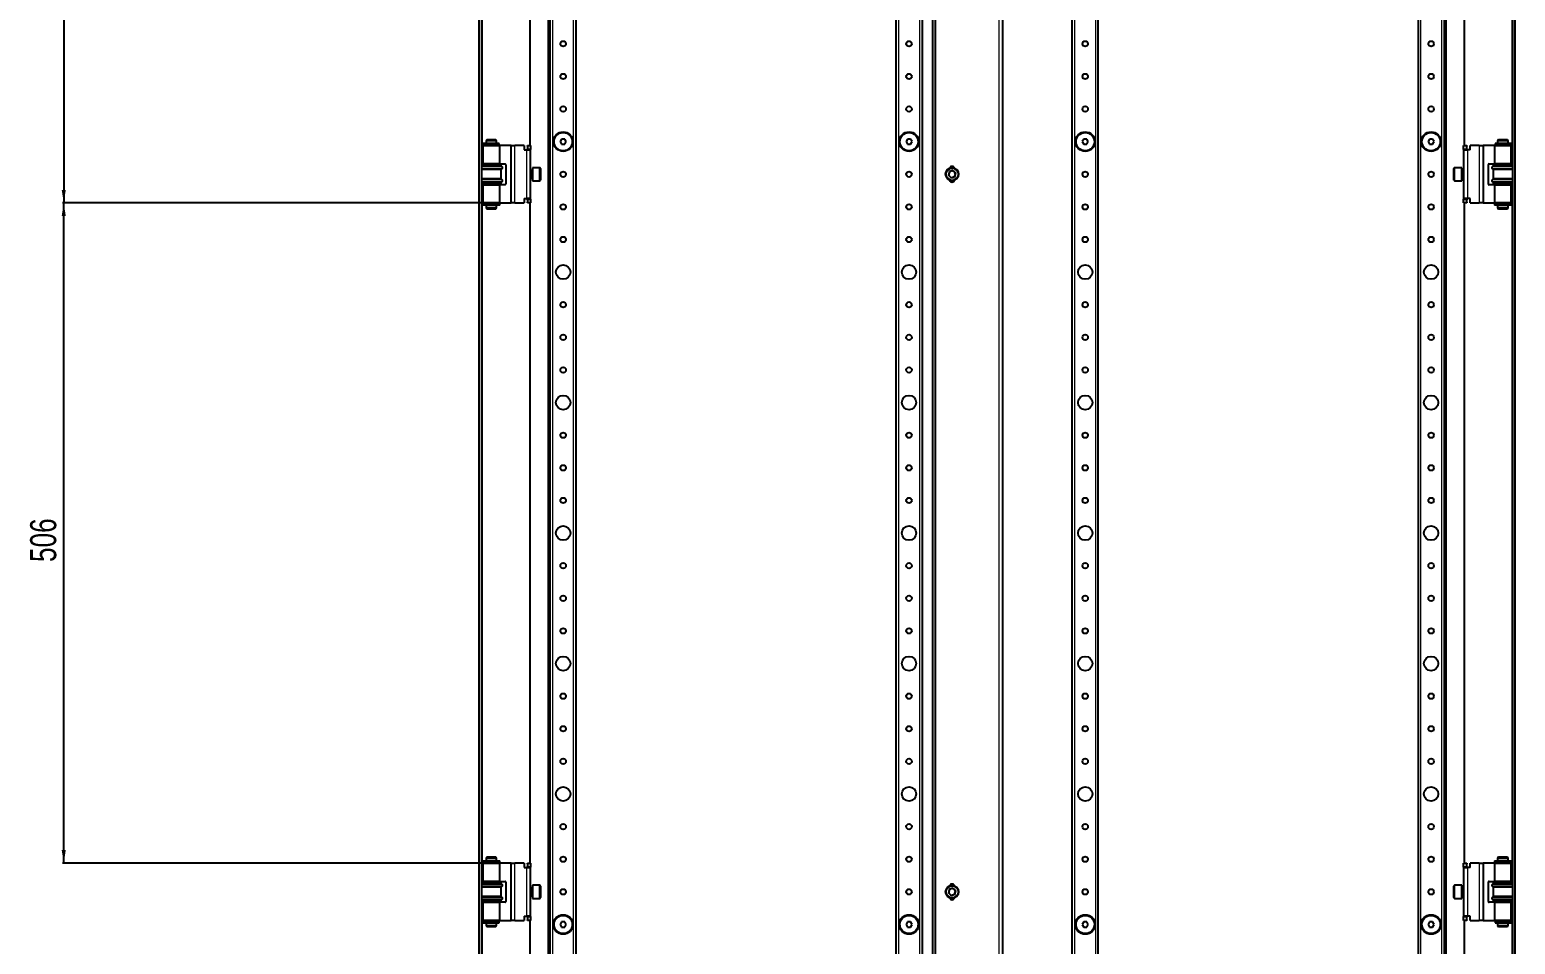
# Model space of a CAD drawing. Header units: millimetres. Extents: x -1085 to 3058, y -2404 to 1219.
# Drawn here: x -1085 to 53, y -790 to -89 of the extents above; entities that cross this region are included whole.
import ezdxf

# ---------------------------------------------------------------- set-up
doc = ezdxf.new("R2010")
doc.units = ezdxf.units.MM
doc.layers.add('FORMAT', color=7, linetype='Continuous')
doc.styles.add('SLDTEXTSTYLE0', font='TXT', dxfattribs={"width": 0.75})
doc.dimstyles.new('SLDDIMSTYLE0', dxfattribs={"dimtxt": 20, "dimasz": 10, "dimexe": 0, "dimexo": 0.0625, "dimgap": 5, "dimtad": 2, "dimdec": 1, "dimrnd": 1e-09, "dimzin": 12, "dimdsep": 46, "dimtxsty": 'SLDTEXTSTYLE0', "dimsah": 1, "dimcen": 0.09, "dimadec": 0, "dimazin": 3, "dimtfac": 1, "dimtofl": 0, "dimtmove": 0, "dimatfit": 3, "dimfxl": 0, "dimfrac": 2, "dimtolj": 1, "dimtzin": 12, "dimarcsym": 0})

# ---------------------------------------------------------------- blocks, each defined once
blk = doc.blocks.new('_D_9')
at = {"layer": 'FORMAT'}
for p, q in [((-738, 497.2), (-1060.2, 497.2)), ((-1059.2, 497.2), (-1059.2, -221.8)), ((-731.6, -221.8), (-1060.2, -221.8))]:
    blk.add_line(p, q, dxfattribs=at)
for points in [[(-1059.2, 497.2), (-1060.8, 487.2), (-1057.7, 487.2)], [(-1059.2, -221.8), (-1057.7, -211.8), (-1060.8, -211.8)]]:
    blk.add_solid(points, dxfattribs=at)
at = {"layer": 'FORMAT', "insert": (-1085, 115.5), "char_height": 20, "attachment_point": 1, "rotation": 90, "style": 'SLDTEXTSTYLE0'}
blk.add_mtext('719', dxfattribs=at)
blk = doc.blocks.new('_D_10')
at = {"layer": 'FORMAT'}
for p, q in [((-731.6, -221.8), (-1060.2, -221.8)), ((-1059.2, -727.8), (-1059.2, -221.8)), ((-731.6, -727.8), (-1060.2, -727.8))]:
    blk.add_line(p, q, dxfattribs=at)
for points in [[(-1059.2, -221.8), (-1060.8, -231.8), (-1057.7, -231.8)], [(-1059.2, -727.8), (-1057.7, -717.8), (-1060.8, -717.8)]]:
    blk.add_solid(points, dxfattribs=at)
at = {"layer": 'FORMAT', "insert": (-1085, -497), "char_height": 20, "attachment_point": 1, "rotation": 90, "style": 'SLDTEXTSTYLE0'}
blk.add_mtext('506', dxfattribs=at)

msp = doc.modelspace()

# ---------------------------------------------------------------- linework, layer by layer
at = {"color": 7, "linetype": 'Continuous', "lineweight": 25}
for p, q in [((-741.09, 602.68), (-741.09, -1552.32)), ((-739.09, 602.68), (-739.09, -1552.32)), ((50.91, -1552.32), (50.91, 602.68)), ((52.91, -1552.32), (52.91, 602.68)), ((-688.09, 571.18), (-688.09, -1520.82)), ((-0.09, -1520.82), (-0.09, 571.18)), ((-393.59, 566.68), (-393.59, -1516.32)), ((-391.59, 566.68), (-391.59, -1516.32)), ((-340.09, 556.97), (-340.09, -1506.6)), ((-686.59, -1492.32), (-686.59, 542.68)), ((-666.59, -1492.32), (-666.59, 542.68)), ((-421.59, 542.68), (-421.59, -1492.32)), ((-401.59, 542.68), (-401.59, -1492.32)), ((-286.59, -1492.32), (-286.59, 542.68)), ((-266.59, -1492.32), (-266.59, 542.68)), ((-21.59, 542.68), (-21.59, -1492.32)), ((-1.59, 542.68), (-1.59, -1492.32)), ((-702.09, 453.18), (-702.09, -177.82)), ((13.91, -177.82), (13.91, 453.18)), ((-738.74, -176.12), (-738.74, -177.02)), ((-725.75, -176.12), (-738.74, -176.12)), ((-725.75, -177.02), (-738.74, -177.02)), ((-738.04, -177.82), (-738.04, -191.82)), ((-738.04, -177.82), (-725.14, -177.82)), ((-735.01, -173.07), (-735.59, -174.07)), ((-735.59, -174.07), (-735.59, -176.07)), ((-732.12, -174.07), (-735.59, -174.07)), ((-735.59, -176.07), (-732.12, -176.07)), ((-735.59, -177.07), (-735.59, -177.82)), ((-735.59, -177.07), (-732.12, -177.07)), ((-735.09, -176.07), (-735.09, -176.12)), ((-735.09, -177.02), (-735.09, -177.07)), ((-735.01, -173.07), (-732.04, -173.07)), ((-727.59, -174.07), (-732.12, -174.07)), ((-732.12, -176.07), (-727.59, -176.07)), ((-732.12, -177.07), (-727.59, -177.07)), ((-732.04, -173.07), (-728.16, -173.07)), ((-727.59, -174.07), (-728.16, -173.07)), ((-728.09, -176.12), (-728.09, -176.07)), ((-728.09, -177.07), (-728.09, -177.02)), ((-727.59, -176.07), (-727.59, -174.07)), ((-727.59, -177.82), (-727.59, -177.07)), ((-725.66, -176.12), (-725.75, -176.12)), ((-725.66, -177.02), (-725.75, -177.02)), ((-725.66, -177.02), (-725.66, -176.12)), ((-725.64, -176.12), (-725.66, -176.12)), ((-725.64, -177.02), (-725.66, -177.02)), ((-725.64, -177.02), (-725.64, -176.12)), ((-725.14, -191.82), (-725.14, -177.82)), ((-717.04, -177.82), (-725.14, -177.82)), ((-716.54, -177.82), (-717.04, -177.82)), ((-716.54, -177.82), (-713.54, -177.82)), ((-716.54, -221.82), (-716.54, -177.82)), ((-706.54, -177.82), (-713.54, -177.82)), ((-706.54, -177.82), (-706.54, -181.12)), ((-706.54, -181.12), (-704.54, -181.12)), ((-704.54, -181.12), (-701.54, -181.12)), ((-704.04, -177.82), (-701.54, -177.82)), ((-704.04, -178.32), (-704.04, -177.82)), ((-704.04, -178.32), (-704.04, -180.32)), ((-704.04, -180.82), (-704.04, -180.32)), ((-701.54, -180.82), (-704.04, -180.82)), ((-704.04, -180.82), (-704.04, -181.12)), ((-701.54, -177.82), (-701.54, -178.32)), ((-701.54, -178.32), (-701.54, -180.32)), ((-701.54, -180.32), (-701.54, -180.82)), ((-701.54, -181.12), (-701.54, -180.82)), ((-701.54, -218.52), (-701.54, -181.12)), ((-677.74, -172.82), (-678.89, -174.82)), ((-678.89, -174.82), (-677.74, -176.82)), ((-675.43, -172.82), (-677.74, -172.82)), ((-677.74, -176.82), (-675.43, -176.82)), ((-674.28, -174.82), (-675.43, -172.82)), ((-675.43, -176.82), (-674.28, -174.82)), ((-412.74, -172.82), (-413.89, -174.82)), ((-413.89, -174.82), (-412.74, -176.82)), ((-410.43, -172.82), (-412.74, -172.82)), ((-412.74, -176.82), (-410.43, -176.82)), ((-409.28, -174.82), (-410.43, -172.82)), ((-410.43, -176.82), (-409.28, -174.82)), ((-277.74, -172.82), (-278.89, -174.82)), ((-278.89, -174.82), (-277.74, -176.82)), ((-275.43, -172.82), (-277.74, -172.82)), ((-277.74, -176.82), (-275.43, -176.82)), ((-274.28, -174.82), (-275.43, -172.82)), ((-275.43, -176.82), (-274.28, -174.82)), ((-12.74, -172.82), (-13.89, -174.82)), ((-13.89, -174.82), (-12.74, -176.82)), ((-10.43, -172.82), (-12.74, -172.82)), ((-12.74, -176.82), (-10.43, -176.82)), ((-9.28, -174.82), (-10.43, -172.82)), ((-10.43, -176.82), (-9.28, -174.82)), ((13.36, -178.32), (13.36, -177.82)), ((13.36, -177.82), (15.86, -177.82)), ((13.36, -180.32), (13.36, -178.32)), ((13.36, -180.82), (13.36, -180.32)), ((15.86, -180.82), (13.36, -180.82)), ((13.36, -180.82), (13.36, -181.12)), ((13.36, -181.12), (16.36, -181.12)), ((13.36, -181.12), (13.36, -218.52)), ((15.86, -177.82), (15.86, -178.32)), ((15.86, -180.32), (15.86, -178.32)), ((15.86, -180.32), (15.86, -180.82)), ((15.86, -181.12), (15.86, -180.82)), ((18.36, -181.12), (16.36, -181.12)), ((25.36, -177.82), (18.36, -177.82)), ((18.36, -181.12), (18.36, -177.82)), ((25.36, -177.82), (28.36, -177.82)), ((28.36, -177.82), (28.36, -221.82)), ((28.86, -177.82), (28.36, -177.82)), ((36.96, -177.82), (28.86, -177.82)), ((36.96, -177.82), (36.96, -191.82)), ((36.96, -177.82), (49.86, -177.82)), ((37.47, -176.12), (37.47, -177.02)), ((37.49, -176.12), (37.47, -176.12)), ((37.49, -177.02), (37.47, -177.02)), ((37.49, -176.12), (37.49, -177.02)), ((37.57, -176.12), (37.49, -176.12)), ((37.57, -177.02), (37.49, -177.02)), ((50.56, -176.12), (37.57, -176.12)), ((50.56, -177.02), (37.57, -177.02)), ((39.99, -173.07), (39.41, -174.07)), ((39.41, -174.07), (39.41, -176.07)), ((47.41, -174.07), (39.41, -174.07)), ((39.41, -176.07), (47.41, -176.07)), ((39.41, -177.07), (39.41, -177.82)), ((39.41, -177.07), (47.41, -177.07)), ((39.91, -176.07), (39.91, -176.12)), ((39.91, -177.02), (39.91, -177.07)), ((39.99, -173.07), (46.84, -173.07)), ((47.41, -174.07), (46.84, -173.07)), ((46.91, -176.12), (46.91, -176.07)), ((46.91, -177.07), (46.91, -177.02)), ((47.41, -176.07), (47.41, -174.07)), ((47.41, -177.82), (47.41, -177.07)), ((49.86, -191.82), (49.86, -177.82)), ((50.56, -177.02), (50.56, -176.12)), ((-739.09, -192.82), (-724.09, -192.82)), ((-724.09, -193.42), (-739.09, -193.42)), ((-725.14, -191.82), (-738.04, -191.82)), ((-735.59, -191.82), (-735.59, -192.82)), ((-727.59, -192.82), (-727.59, -191.82)), ((-725.14, -191.82), (-721.04, -191.82)), ((-724.09, -193.42), (-724.09, -192.82)), ((-723.39, -194.1), (-724.09, -193.42)), ((-720.54, -192.32), (-720.54, -207.32)), ((32.36, -207.32), (32.36, -192.32)), ((32.86, -191.82), (36.96, -191.82)), ((35.91, -193.42), (35.21, -194.1)), ((35.91, -192.82), (35.91, -193.42)), ((35.91, -192.82), (50.91, -192.82)), ((50.91, -193.42), (35.91, -193.42)), ((49.86, -191.82), (36.96, -191.82)), ((39.41, -191.82), (39.41, -192.82)), ((47.41, -192.82), (47.41, -191.82)), ((-724.09, -196.22), (-739.09, -196.22)), ((-724.09, -203.42), (-739.09, -203.42)), ((-724.09, -196.22), (-723.39, -195.53)), ((-724.09, -203.42), (-724.09, -196.22)), ((-723.39, -204.1), (-724.09, -203.42)), ((-700.29, -196.82), (-701.54, -196.82)), ((-701.54, -202.82), (-700.29, -202.82)), ((-694.64, -194.82), (-700.04, -194.82)), ((-700.04, -194.82), (-700.04, -204.82)), ((-700.04, -204.82), (-694.64, -204.82)), ((-694.04, -195.42), (-694.04, -204.22)), ((-380.68, -197.82), (-381.37, -200.63)), ((-379.27, -202.63), (-381.37, -200.63)), ((-377.9, -197), (-380.68, -197.82)), ((-376.49, -201.82), (-379.27, -202.63)), ((-377.9, -197), (-375.8, -199)), ((-376.49, -201.82), (-375.8, -199)), ((5.86, -199.82), (5.86, -195.42)), ((5.86, -204.22), (5.86, -199.82)), ((11.86, -194.82), (6.46, -194.82)), ((6.46, -204.82), (11.86, -204.82)), ((11.86, -199.82), (11.86, -194.82)), ((11.86, -204.82), (11.86, -199.82)), ((13.36, -196.82), (12.11, -196.82)), ((12.11, -202.82), (13.36, -202.82)), ((35.21, -195.53), (35.91, -196.22)), ((35.91, -203.42), (35.21, -204.1)), ((35.91, -196.22), (35.91, -203.42)), ((50.91, -196.22), (35.91, -196.22)), ((50.91, -203.42), (35.91, -203.42)), ((-724.09, -206.22), (-739.09, -206.22)), ((-739.09, -206.82), (-724.09, -206.82)), ((-738.04, -207.82), (-738.04, -221.82)), ((-738.04, -207.82), (-725.14, -207.82)), ((-735.59, -206.82), (-735.59, -207.82)), ((-727.59, -207.82), (-727.59, -206.82)), ((-725.14, -221.82), (-725.14, -207.82)), ((-721.04, -207.82), (-725.14, -207.82)), ((-724.09, -206.22), (-723.39, -205.53)), ((-724.09, -206.82), (-724.09, -206.22)), ((36.96, -207.82), (32.86, -207.82)), ((35.21, -205.53), (35.91, -206.22)), ((35.91, -206.22), (35.91, -206.82)), ((50.91, -206.22), (35.91, -206.22)), ((35.91, -206.82), (50.91, -206.82)), ((36.96, -207.82), (36.96, -221.82)), ((36.96, -207.82), (49.86, -207.82)), ((39.41, -206.82), (39.41, -207.82)), ((47.41, -207.82), (47.41, -206.82)), ((49.86, -221.82), (49.86, -207.82)), ((-738.74, -222.62), (-738.74, -223.52)), ((-725.27, -222.62), (-738.74, -222.62)), ((-725.27, -223.52), (-738.74, -223.52)), ((-725.14, -221.82), (-738.04, -221.82)), ((-735.59, -221.82), (-735.59, -222.57)), ((-735.59, -222.57), (-732.12, -222.57)), ((-735.59, -223.57), (-735.59, -225.57)), ((-735.59, -223.57), (-732.12, -223.57)), ((-735.59, -225.57), (-735.01, -226.57)), ((-735.59, -225.57), (-727.59, -225.57)), ((-735.09, -222.57), (-735.09, -222.62)), ((-735.09, -223.52), (-735.09, -223.57)), ((-728.16, -226.57), (-735.01, -226.57)), ((-732.12, -222.57), (-727.59, -222.57)), ((-732.12, -223.57), (-727.59, -223.57)), ((-728.16, -226.57), (-727.59, -225.57)), ((-728.09, -222.62), (-728.09, -222.57)), ((-728.09, -223.57), (-728.09, -223.52)), ((-727.59, -222.57), (-727.59, -221.82)), ((-727.59, -225.57), (-727.59, -223.57)), ((-725.21, -222.62), (-725.27, -222.62)), ((-725.21, -223.52), (-725.27, -223.52)), ((-725.21, -223.52), (-725.21, -222.62)), ((-725.14, -221.82), (-717.04, -221.82)), ((-717.04, -221.82), (-716.54, -221.82)), ((-713.54, -221.82), (-716.54, -221.82)), ((-713.54, -221.82), (-706.54, -221.82)), ((-706.54, -218.52), (-704.54, -218.52)), ((-706.54, -218.52), (-706.54, -221.82)), ((-701.54, -218.52), (-704.54, -218.52)), ((-704.04, -218.52), (-704.04, -218.82)), ((-704.04, -218.82), (-701.54, -218.82)), ((-704.04, -219.32), (-704.04, -218.82)), ((-704.04, -219.32), (-704.04, -221.32)), ((-704.04, -221.82), (-704.04, -221.32)), ((-701.54, -221.82), (-704.04, -221.82)), ((-702.09, -221.82), (-702.09, -727.82)), ((-701.54, -218.82), (-701.54, -218.52)), ((-701.54, -218.82), (-701.54, -219.32)), ((-701.54, -219.32), (-701.54, -221.32)), ((-701.54, -221.32), (-701.54, -221.82)), ((16.36, -218.52), (13.36, -218.52)), ((13.36, -218.52), (13.36, -218.82)), ((13.36, -219.32), (13.36, -218.82)), ((13.36, -218.82), (15.86, -218.82)), ((13.36, -221.32), (13.36, -219.32)), ((13.36, -221.82), (13.36, -221.32)), ((15.86, -221.82), (13.36, -221.82)), ((13.91, -727.82), (13.91, -221.82)), ((15.86, -218.82), (15.86, -218.52)), ((15.86, -218.82), (15.86, -219.32)), ((15.86, -221.32), (15.86, -219.32)), ((15.86, -221.32), (15.86, -221.82)), ((18.36, -218.52), (16.36, -218.52)), ((18.36, -221.82), (18.36, -218.52)), ((18.36, -221.82), (25.36, -221.82)), ((28.36, -221.82), (25.36, -221.82)), ((28.36, -221.82), (28.86, -221.82)), ((28.86, -221.82), (36.96, -221.82)), ((49.86, -221.82), (36.96, -221.82)), ((37.04, -222.62), (37.04, -223.52)), ((37.1, -222.62), (37.04, -222.62)), ((37.1, -223.52), (37.04, -223.52)), ((50.56, -222.62), (37.1, -222.62)), ((50.56, -223.52), (37.1, -223.52)), ((39.41, -221.82), (39.41, -222.57)), ((39.41, -222.57), (47.41, -222.57)), ((39.41, -223.57), (39.41, -225.57)), ((39.41, -223.57), (47.41, -223.57)), ((39.41, -225.57), (39.99, -226.57)), ((39.41, -225.57), (43.95, -225.57)), ((39.91, -222.57), (39.91, -222.62)), ((39.91, -223.52), (39.91, -223.57)), ((43.87, -226.57), (39.99, -226.57)), ((46.84, -226.57), (43.87, -226.57)), ((43.95, -225.57), (47.41, -225.57)), ((46.84, -226.57), (47.41, -225.57)), ((46.91, -222.62), (46.91, -222.57)), ((46.91, -223.57), (46.91, -223.52)), ((47.41, -222.57), (47.41, -221.82)), ((47.41, -225.57), (47.41, -223.57)), ((50.56, -223.52), (50.56, -222.62)), ((-738.74, -726.12), (-738.74, -727.02)), ((-738.74, -726.12), (-725.27, -726.12)), ((-738.74, -727.02), (-725.27, -727.02)), ((-738.04, -727.82), (-738.04, -741.82)), ((-738.04, -727.82), (-725.14, -727.82)), ((-735.01, -723.07), (-735.59, -724.07)), ((-735.59, -724.07), (-735.59, -726.07)), ((-732.12, -724.07), (-735.59, -724.07)), ((-727.59, -726.07), (-735.59, -726.07)), ((-735.59, -727.07), (-735.59, -727.82)), ((-727.59, -727.07), (-735.59, -727.07)), ((-735.09, -726.07), (-735.09, -726.12)), ((-735.09, -727.02), (-735.09, -727.07)), ((-735.01, -723.07), (-732.04, -723.07)), ((-727.59, -724.07), (-732.12, -724.07)), ((-732.04, -723.07), (-728.16, -723.07)), ((-727.59, -724.07), (-728.16, -723.07)), ((-728.09, -726.12), (-728.09, -726.07)), ((-728.09, -727.07), (-728.09, -727.02)), ((-727.59, -726.07), (-727.59, -724.07)), ((-727.59, -727.82), (-727.59, -727.07)), ((-725.27, -726.12), (-725.21, -726.12)), ((-725.27, -727.02), (-725.21, -727.02)), ((-725.21, -727.02), (-725.21, -726.12)), ((-725.14, -741.82), (-725.14, -727.82)), ((-717.04, -727.82), (-725.14, -727.82)), ((-716.54, -727.82), (-717.04, -727.82)), ((-716.54, -771.82), (-716.54, -727.82)), ((-716.54, -727.82), (-713.54, -727.82)), ((-706.54, -727.82), (-713.54, -727.82)), ((-706.54, -727.82), (-706.54, -731.12)), ((-704.04, -727.82), (-701.54, -727.82)), ((-704.04, -728.32), (-704.04, -727.82)), ((-704.04, -728.32), (-704.04, -730.32)), ((-701.54, -727.82), (-701.54, -728.32)), ((-701.54, -728.32), (-701.54, -730.32)), ((13.36, -728.32), (13.36, -727.82)), ((13.36, -727.82), (15.86, -727.82)), ((13.36, -730.32), (13.36, -728.32)), ((15.86, -727.82), (15.86, -728.32)), ((15.86, -730.32), (15.86, -728.32)), ((25.36, -727.82), (18.36, -727.82)), ((18.36, -731.12), (18.36, -727.82)), ((25.36, -727.82), (28.36, -727.82)), ((28.36, -727.82), (28.36, -771.82)), ((28.86, -727.82), (28.36, -727.82)), ((36.96, -727.82), (28.86, -727.82)), ((36.96, -727.82), (36.96, -741.82)), ((36.96, -727.82), (49.86, -727.82)), ((37.04, -726.12), (37.04, -727.02)), ((37.04, -726.12), (37.1, -726.12)), ((37.04, -727.02), (37.1, -727.02)), ((37.1, -726.12), (50.56, -726.12)), ((37.1, -727.02), (50.56, -727.02)), ((39.99, -723.07), (39.41, -724.07)), ((39.41, -724.07), (39.41, -726.07)), ((47.41, -724.07), (39.41, -724.07)), ((43.95, -726.07), (39.41, -726.07)), ((39.41, -727.07), (39.41, -727.82)), ((43.95, -727.07), (39.41, -727.07)), ((39.91, -726.07), (39.91, -726.12)), ((39.91, -727.02), (39.91, -727.07)), ((39.99, -723.07), (46.84, -723.07)), ((47.41, -726.07), (43.95, -726.07)), ((47.41, -727.07), (43.95, -727.07)), ((47.41, -724.07), (46.84, -723.07)), ((46.91, -726.12), (46.91, -726.07)), ((46.91, -727.07), (46.91, -727.02)), ((47.41, -726.07), (47.41, -724.07)), ((47.41, -727.82), (47.41, -727.07)), ((49.86, -741.82), (49.86, -727.82)), ((50.56, -727.02), (50.56, -726.12)), ((-706.54, -731.12), (-704.54, -731.12)), ((-704.54, -731.12), (-701.54, -731.12)), ((-704.04, -730.82), (-704.04, -730.32)), ((-701.54, -730.82), (-704.04, -730.82)), ((-704.04, -730.82), (-704.04, -731.12)), ((-701.54, -730.32), (-701.54, -730.82)), ((-701.54, -731.12), (-701.54, -730.82)), ((-701.54, -768.52), (-701.54, -731.12)), ((13.36, -730.82), (13.36, -730.32)), ((15.86, -730.82), (13.36, -730.82)), ((13.36, -730.82), (13.36, -731.12)), ((13.36, -731.12), (16.36, -731.12)), ((13.36, -731.12), (13.36, -768.52)), ((15.86, -730.32), (15.86, -730.82)), ((15.86, -731.12), (15.86, -730.82)), ((18.36, -731.12), (16.36, -731.12)), ((-739.09, -742.82), (-724.09, -742.82)), ((-724.09, -743.42), (-739.09, -743.42)), ((-724.09, -746.22), (-739.09, -746.22)), ((-725.14, -741.82), (-738.04, -741.82)), ((-735.59, -741.82), (-735.59, -742.82)), ((-727.59, -742.82), (-727.59, -741.82)), ((-725.14, -741.82), (-721.04, -741.82)), ((-724.09, -743.42), (-724.09, -742.82)), ((-723.39, -744.1), (-724.09, -743.42)), ((-724.09, -746.22), (-723.39, -745.53)), ((-724.09, -753.42), (-724.09, -746.22)), ((-720.54, -742.32), (-720.54, -757.32)), ((-700.29, -746.82), (-701.54, -746.82)), ((-694.64, -744.82), (-700.04, -744.82)), ((-700.04, -744.82), (-700.04, -749.82)), ((-700.04, -749.82), (-700.04, -754.82)), ((-694.04, -745.42), (-694.04, -749.82)), ((-694.04, -749.82), (-694.04, -754.22)), ((-380.68, -747.82), (-381.37, -750.63)), ((-379.27, -752.63), (-381.37, -750.63)), ((-377.9, -747), (-380.68, -747.82)), ((-377.9, -747), (-375.8, -749)), ((-376.49, -751.82), (-375.8, -749)), ((5.86, -754.22), (5.86, -745.42)), ((11.86, -744.82), (6.46, -744.82)), ((11.86, -754.82), (11.86, -744.82)), ((13.36, -746.82), (12.11, -746.82)), ((32.36, -757.32), (32.36, -742.32)), ((32.86, -741.82), (36.96, -741.82)), ((35.91, -743.42), (35.21, -744.1)), ((35.21, -745.53), (35.91, -746.22)), ((35.91, -742.82), (35.91, -743.42)), ((35.91, -742.82), (50.91, -742.82)), ((50.91, -743.42), (35.91, -743.42)), ((35.91, -746.22), (35.91, -753.42)), ((50.91, -746.22), (35.91, -746.22)), ((49.86, -741.82), (36.96, -741.82)), ((39.41, -741.82), (39.41, -742.82)), ((47.41, -742.82), (47.41, -741.82)), ((-724.09, -753.42), (-739.09, -753.42)), ((-724.09, -756.22), (-739.09, -756.22)), ((-739.09, -756.82), (-724.09, -756.82)), ((-738.04, -757.82), (-738.04, -771.82)), ((-738.04, -757.82), (-725.14, -757.82)), ((-735.59, -756.82), (-735.59, -757.82)), ((-727.59, -757.82), (-727.59, -756.82)), ((-725.14, -771.82), (-725.14, -757.82)), ((-721.04, -757.82), (-725.14, -757.82)), ((-723.39, -754.1), (-724.09, -753.42)), ((-724.09, -756.22), (-723.39, -755.53)), ((-724.09, -756.82), (-724.09, -756.22)), ((-701.54, -752.82), (-700.29, -752.82)), ((-700.04, -754.82), (-694.64, -754.82)), ((-376.49, -751.82), (-379.27, -752.63)), ((6.46, -754.82), (11.86, -754.82)), ((12.11, -752.82), (13.36, -752.82)), ((36.96, -757.82), (32.86, -757.82)), ((35.91, -753.42), (35.21, -754.1)), ((35.21, -755.53), (35.91, -756.22)), ((50.91, -753.42), (35.91, -753.42)), ((35.91, -756.22), (35.91, -756.82)), ((50.91, -756.22), (35.91, -756.22)), ((35.91, -756.82), (50.91, -756.82)), ((36.96, -757.82), (36.96, -771.82)), ((36.96, -757.82), (49.86, -757.82)), ((39.41, -756.82), (39.41, -757.82)), ((47.41, -757.82), (47.41, -756.82)), ((49.86, -771.82), (49.86, -757.82)), ((-738.74, -772.62), (-738.74, -773.52)), ((-738.74, -772.62), (-725.75, -772.62)), ((-738.74, -773.52), (-725.75, -773.52)), ((-725.14, -771.82), (-738.04, -771.82)), ((-735.59, -771.82), (-735.59, -772.57)), ((-727.59, -772.57), (-735.59, -772.57)), ((-735.59, -773.57), (-735.59, -775.57)), ((-727.59, -773.57), (-735.59, -773.57)), ((-735.09, -772.57), (-735.09, -772.62)), ((-735.09, -773.52), (-735.09, -773.57)), ((-728.09, -772.62), (-728.09, -772.57)), ((-728.09, -773.57), (-728.09, -773.52)), ((-727.59, -772.57), (-727.59, -771.82)), ((-727.59, -775.57), (-727.59, -773.57)), ((-725.75, -772.62), (-725.66, -772.62)), ((-725.75, -773.52), (-725.66, -773.52)), ((-725.66, -773.52), (-725.66, -772.62)), ((-725.66, -772.62), (-725.64, -772.62)), ((-725.66, -773.52), (-725.64, -773.52)), ((-725.64, -773.52), (-725.64, -772.62)), ((-725.14, -771.82), (-717.04, -771.82)), ((-717.04, -771.82), (-716.54, -771.82)), ((-713.54, -771.82), (-716.54, -771.82)), ((-713.54, -771.82), (-706.54, -771.82)), ((-706.54, -768.52), (-704.54, -768.52)), ((-706.54, -768.52), (-706.54, -771.82)), ((-701.54, -768.52), (-704.54, -768.52)), ((-704.04, -768.52), (-704.04, -768.82)), ((-704.04, -768.82), (-701.54, -768.82)), ((-704.04, -769.32), (-704.04, -768.82)), ((-704.04, -769.32), (-704.04, -771.32)), ((-704.04, -771.82), (-704.04, -771.32)), ((-701.54, -771.82), (-704.04, -771.82)), ((-702.09, -771.82), (-702.09, -1402.82)), ((-701.54, -768.82), (-701.54, -768.52)), ((-701.54, -768.82), (-701.54, -769.32)), ((-701.54, -769.32), (-701.54, -771.32)), ((-701.54, -771.32), (-701.54, -771.82)), ((-677.74, -772.82), (-678.89, -774.82)), ((-675.43, -772.82), (-677.74, -772.82)), ((-674.28, -774.82), (-675.43, -772.82)), ((-412.74, -772.82), (-413.89, -774.82)), ((-410.43, -772.82), (-412.74, -772.82)), ((-409.28, -774.82), (-410.43, -772.82)), ((-277.74, -772.82), (-278.89, -774.82)), ((-275.43, -772.82), (-277.74, -772.82)), ((-274.28, -774.82), (-275.43, -772.82)), ((-12.74, -772.82), (-13.89, -774.82)), ((-10.43, -772.82), (-12.74, -772.82)), ((-9.28, -774.82), (-10.43, -772.82)), ((16.36, -768.52), (13.36, -768.52)), ((13.36, -768.52), (13.36, -768.82)), ((13.36, -768.82), (15.86, -768.82)), ((13.36, -769.32), (13.36, -768.82)), ((13.36, -771.32), (13.36, -769.32)), ((13.36, -771.82), (13.36, -771.32)), ((15.86, -771.82), (13.36, -771.82)), ((13.91, -1402.82), (13.91, -771.82)), ((15.86, -768.82), (15.86, -768.52)), ((15.86, -768.82), (15.86, -769.32)), ((15.86, -771.32), (15.86, -769.32)), ((15.86, -771.32), (15.86, -771.82)), ((18.36, -768.52), (16.36, -768.52)), ((18.36, -771.82), (18.36, -768.52)), ((18.36, -771.82), (25.36, -771.82)), ((28.36, -771.82), (25.36, -771.82)), ((28.36, -771.82), (28.86, -771.82)), ((28.86, -771.82), (36.96, -771.82)), ((49.86, -771.82), (36.96, -771.82)), ((37.47, -772.62), (37.47, -773.52)), ((37.47, -772.62), (37.49, -772.62)), ((37.47, -773.52), (37.49, -773.52)), ((37.49, -772.62), (37.49, -773.52)), ((37.49, -772.62), (37.57, -772.62)), ((37.49, -773.52), (37.57, -773.52)), ((37.57, -772.62), (50.56, -772.62)), ((37.57, -773.52), (50.56, -773.52)), ((39.41, -771.82), (39.41, -772.57)), ((43.95, -772.57), (39.41, -772.57)), ((39.41, -773.57), (39.41, -775.57)), ((43.95, -773.57), (39.41, -773.57)), ((39.91, -772.57), (39.91, -772.62)), ((39.91, -773.52), (39.91, -773.57)), ((47.41, -772.57), (43.95, -772.57)), ((47.41, -773.57), (43.95, -773.57)), ((46.91, -772.62), (46.91, -772.57)), ((46.91, -773.57), (46.91, -773.52)), ((47.41, -772.57), (47.41, -771.82)), ((47.41, -775.57), (47.41, -773.57)), ((50.56, -773.52), (50.56, -772.62)), ((-735.59, -775.57), (-735.01, -776.57)), ((-735.59, -775.57), (-727.59, -775.57)), ((-728.16, -776.57), (-735.01, -776.57)), ((-728.16, -776.57), (-727.59, -775.57)), ((-678.89, -774.82), (-677.74, -776.82)), ((-677.74, -776.82), (-675.43, -776.82)), ((-675.43, -776.82), (-674.28, -774.82)), ((-413.89, -774.82), (-412.74, -776.82)), ((-412.74, -776.82), (-410.43, -776.82)), ((-410.43, -776.82), (-409.28, -774.82)), ((-278.89, -774.82), (-277.74, -776.82)), ((-277.74, -776.82), (-275.43, -776.82)), ((-275.43, -776.82), (-274.28, -774.82)), ((-13.89, -774.82), (-12.74, -776.82)), ((-12.74, -776.82), (-10.43, -776.82)), ((-10.43, -776.82), (-9.28, -774.82)), ((39.41, -775.57), (39.99, -776.57)), ((39.41, -775.57), (43.95, -775.57)), ((43.87, -776.57), (39.99, -776.57)), ((46.84, -776.57), (43.87, -776.57)), ((43.95, -775.57), (47.41, -775.57)), ((46.84, -776.57), (47.41, -775.57))]:
    msp.add_line(p, q, dxfattribs=at)
at = {"color": 8, "linetype": 'Continuous', "lineweight": 18}
for p, q in [((-390.99, -1516.32), (-390.99, 566.68)), ((-339.49, -1507.64), (-339.49, 558.01)), ((-342.69, 552.46), (-342.69, -1502.1)), ((-684.59, -1492.32), (-684.59, 542.68)), ((-668.59, -1492.32), (-668.59, 542.68)), ((-419.59, 542.68), (-419.59, -1492.32)), ((-403.59, 542.68), (-403.59, -1492.32)), ((-284.59, -1492.32), (-284.59, 542.68)), ((-268.59, -1492.32), (-268.59, 542.68)), ((-19.59, 542.68), (-19.59, -1492.32)), ((-3.59, 542.68), (-3.59, -1492.32)), ((-738.49, -176.12), (-738.49, 451.48)), ((50.31, 451.48), (50.31, -176.12)), ((-738.49, -192.82), (-738.49, -177.02)), ((-725.75, -177.02), (-725.75, -176.12)), ((-717.04, -177.82), (-717.04, -221.82)), ((-713.54, -221.82), (-713.54, -177.82)), ((-704.54, -218.52), (-704.54, -181.12)), ((-701.54, -178.32), (-704.04, -178.32)), ((-704.04, -180.32), (-701.54, -180.32)), ((15.86, -178.32), (13.36, -178.32)), ((13.36, -180.32), (15.86, -180.32)), ((16.36, -181.12), (16.36, -218.52)), ((25.36, -177.82), (25.36, -221.82)), ((28.86, -221.82), (28.86, -177.82)), ((37.57, -177.02), (37.57, -176.12)), ((50.31, -177.02), (50.31, -192.82)), ((-723.39, -194.1), (-739.09, -194.1)), ((-723.39, -195.53), (-739.09, -195.53)), ((-723.39, -204.1), (-739.09, -204.1)), ((-700.29, -199.82), (-700.29, -196.82)), ((-700.29, -202.82), (-700.29, -199.82)), ((-694.64, -204.82), (-694.64, -194.82)), ((6.46, -194.82), (6.46, -199.82)), ((6.46, -199.82), (6.46, -204.82)), ((12.11, -196.82), (12.11, -202.82)), ((50.91, -194.1), (35.21, -194.1)), ((50.91, -195.53), (35.21, -195.53)), ((50.91, -204.1), (35.21, -204.1)), ((-723.39, -205.53), (-739.09, -205.53)), ((-738.49, -222.62), (-738.49, -206.82)), ((50.91, -205.53), (35.21, -205.53)), ((50.31, -206.82), (50.31, -222.62)), ((-738.49, -726.12), (-738.49, -223.52)), ((-725.27, -223.52), (-725.27, -222.62)), ((-701.54, -219.32), (-704.04, -219.32)), ((-704.04, -221.32), (-701.54, -221.32)), ((15.86, -219.32), (13.36, -219.32)), ((13.36, -221.32), (15.86, -221.32)), ((37.1, -223.52), (37.1, -222.62)), ((50.31, -223.52), (50.31, -726.12)), ((-738.49, -742.82), (-738.49, -727.02)), ((-725.27, -726.12), (-725.27, -727.02)), ((-717.04, -727.82), (-717.04, -771.82)), ((-713.54, -771.82), (-713.54, -727.82)), ((-701.54, -728.32), (-704.04, -728.32)), ((15.86, -728.32), (13.36, -728.32)), ((25.36, -727.82), (25.36, -771.82)), ((28.86, -771.82), (28.86, -727.82)), ((37.1, -726.12), (37.1, -727.02)), ((50.31, -727.02), (50.31, -742.82)), ((-704.54, -768.52), (-704.54, -731.12)), ((-704.04, -730.32), (-701.54, -730.32)), ((13.36, -730.32), (15.86, -730.32)), ((16.36, -731.12), (16.36, -768.52)), ((-723.39, -744.1), (-739.09, -744.1)), ((-723.39, -745.53), (-739.09, -745.53)), ((-700.29, -752.82), (-700.29, -746.82)), ((-694.64, -749.82), (-694.64, -744.82)), ((-694.64, -754.82), (-694.64, -749.82)), ((6.46, -744.82), (6.46, -754.82)), ((12.11, -746.82), (12.11, -749.82)), ((12.11, -749.82), (12.11, -752.82)), ((50.91, -744.1), (35.21, -744.1)), ((50.91, -745.53), (35.21, -745.53)), ((-723.39, -754.1), (-739.09, -754.1)), ((-723.39, -755.53), (-739.09, -755.53)), ((-738.49, -772.62), (-738.49, -756.82)), ((50.91, -754.1), (35.21, -754.1)), ((50.91, -755.53), (35.21, -755.53)), ((50.31, -756.82), (50.31, -772.62)), ((-738.49, -1401.12), (-738.49, -773.52)), ((-725.75, -772.62), (-725.75, -773.52)), ((-701.54, -769.32), (-704.04, -769.32)), ((-704.04, -771.32), (-701.54, -771.32)), ((15.86, -769.32), (13.36, -769.32)), ((13.36, -771.32), (15.86, -771.32)), ((37.57, -772.62), (37.57, -773.52)), ((50.31, -773.52), (50.31, -1401.12))]:
    msp.add_line(p, q, dxfattribs=at)
at = {"color": 7, "linetype": 'Continuous', "lineweight": 25}
for centre, radius in [((-676.59, -99.82), 2.1), ((-411.59, -99.82), 2.1), ((-276.59, -99.82), 2.1), ((-11.59, -99.82), 2.1), ((-676.59, -124.82), 2.1), ((-411.59, -124.82), 2.1), ((-276.59, -124.82), 2.1), ((-11.59, -124.82), 2.1), ((-676.59, -149.82), 2.1), ((-411.59, -149.82), 2.1), ((-276.59, -149.82), 2.1), ((-11.59, -149.82), 2.1), ((-676.59, -174.82), 7.5), ((-676.59, -174.82), 7), ((-411.59, -174.82), 7.5), ((-411.59, -174.82), 7), ((-276.59, -174.82), 7.5), ((-276.59, -174.82), 7), ((-11.59, -174.82), 7.5), ((-11.59, -174.82), 7), ((-676.59, -199.82), 2.1), ((-411.59, -199.82), 2.1), ((-378.59, -199.82), 5), ((-276.59, -199.82), 2.1), ((-11.59, -199.82), 2.1), ((-676.59, -224.82), 2.1), ((-411.59, -224.82), 2.1), ((-276.59, -224.82), 2.1), ((-11.59, -224.82), 2.1), ((-676.59, -249.82), 2.1), ((-411.59, -249.82), 2.1), ((-276.59, -249.82), 2.1), ((-11.59, -249.82), 2.1), ((-676.59, -274.82), 5.5), ((-411.59, -274.82), 5.5), ((-276.59, -274.82), 5.5), ((-11.59, -274.82), 5.5), ((-676.59, -299.82), 2.1), ((-411.59, -299.82), 2.1), ((-276.59, -299.82), 2.1), ((-11.59, -299.82), 2.1), ((-676.59, -324.82), 2.1), ((-411.59, -324.82), 2.1), ((-276.59, -324.82), 2.1), ((-11.59, -324.82), 2.1), ((-676.59, -349.82), 2.1), ((-411.59, -349.82), 2.1), ((-276.59, -349.82), 2.1), ((-11.59, -349.82), 2.1), ((-676.59, -374.82), 5.5), ((-411.59, -374.82), 5.5), ((-276.59, -374.82), 5.5), ((-11.59, -374.82), 5.5), ((-676.59, -399.82), 2.1), ((-411.59, -399.82), 2.1), ((-276.59, -399.82), 2.1), ((-11.59, -399.82), 2.1), ((-676.59, -424.82), 2.1), ((-411.59, -424.82), 2.1), ((-276.59, -424.82), 2.1), ((-11.59, -424.82), 2.1), ((-676.59, -449.82), 2.1), ((-411.59, -449.82), 2.1), ((-276.59, -449.82), 2.1), ((-11.59, -449.82), 2.1), ((-676.59, -474.82), 5.5), ((-411.59, -474.82), 5.5), ((-276.59, -474.82), 5.5), ((-11.59, -474.82), 5.5), ((-676.59, -499.82), 2.1), ((-411.59, -499.82), 2.1), ((-276.59, -499.82), 2.1), ((-11.59, -499.82), 2.1), ((-676.59, -524.82), 2.1), ((-411.59, -524.82), 2.1), ((-276.59, -524.82), 2.1), ((-11.59, -524.82), 2.1), ((-676.59, -549.82), 2.1), ((-411.59, -549.82), 2.1), ((-276.59, -549.82), 2.1), ((-11.59, -549.82), 2.1), ((-676.59, -574.82), 5.5), ((-411.59, -574.82), 5.5), ((-276.59, -574.82), 5.5), ((-11.59, -574.82), 5.5), ((-676.59, -599.82), 2.1), ((-411.59, -599.82), 2.1), ((-276.59, -599.82), 2.1), ((-11.59, -599.82), 2.1), ((-676.59, -624.82), 2.1), ((-411.59, -624.82), 2.1), ((-276.59, -624.82), 2.1), ((-11.59, -624.82), 2.1), ((-676.59, -649.82), 2.1), ((-411.59, -649.82), 2.1), ((-276.59, -649.82), 2.1), ((-11.59, -649.82), 2.1), ((-676.59, -674.82), 5.5), ((-411.59, -674.82), 5.5), ((-276.59, -674.82), 5.5), ((-11.59, -674.82), 5.5), ((-676.59, -699.82), 2.1), ((-411.59, -699.82), 2.1), ((-276.59, -699.82), 2.1), ((-11.59, -699.82), 2.1), ((-676.59, -724.82), 2.1), ((-411.59, -724.82), 2.1), ((-276.59, -724.82), 2.1), ((-11.59, -724.82), 2.1), ((-676.59, -749.82), 2.1), ((-411.59, -749.82), 2.1), ((-378.59, -749.82), 5), ((-276.59, -749.82), 2.1), ((-11.59, -749.82), 2.1), ((-676.59, -774.82), 7.5), ((-676.59, -774.82), 7), ((-411.59, -774.82), 7.5), ((-411.59, -774.82), 7), ((-276.59, -774.82), 7.5), ((-276.59, -774.82), 7), ((-11.59, -774.82), 7.5), ((-11.59, -774.82), 7)]:
    msp.add_circle(centre, radius, dxfattribs=at)
at = {"color": 8, "linetype": 'Continuous', "lineweight": 18}
for centre in [(-378.59, -199.82), (-378.59, -749.82)]:
    msp.add_circle(centre, 4.4, dxfattribs=at)
at = {"color": 7, "linetype": 'Continuous', "lineweight": 25}
for centre, radius, start, end in [((-721.04, -192.32), 0.5, 0, 90), ((32.86, -192.32), 0.5, 90, 180), ((-724.09, -194.82), 1, 314.427, 45.573), ((-724.09, -204.82), 1, 314.427, 45.573), ((-700.29, -196.57), 0.25, 270, 360), ((-700.29, -203.07), 0.25, 0, 90), ((-694.64, -195.42), 0.6, 360, 90), ((-694.64, -204.22), 0.6, 270, 0), ((-378.59, -199.82), 2.51, 166.35345, 226.35345), ((-378.59, -199.82), 2.51, 106.35345, 166.35345), ((-378.59, -195.82), 2, 18.20996, 161.79004), ((-378.59, -203.82), 2, 198.20996, 341.79004), ((-378.59, -199.82), 2.51, 226.35345, 286.35345), ((-378.59, -199.82), 2.51, 46.35345, 106.35345), ((-378.59, -199.82), 2.51, 286.35345, 346.35345), ((-378.59, -199.82), 2.51, 346.35345, 46.35345), ((6.46, -195.42), 0.6, 90, 180), ((6.46, -204.22), 0.6, 180, 270), ((12.11, -196.57), 0.25, 180, 270), ((12.11, -203.07), 0.25, 90, 180), ((35.91, -194.82), 1, 134.427, 225.573), ((35.91, -204.82), 1, 134.427, 225.573), ((-721.04, -207.32), 0.5, 270, 0), ((32.86, -207.32), 0.5, 180, 270), ((-724.09, -744.82), 1, 314.427, 45.573), ((-721.04, -742.32), 0.5, 0, 90), ((-700.29, -746.57), 0.25, 270, 360), ((-694.64, -745.42), 0.6, 360, 90), ((-378.59, -749.82), 2.51, 166.35345, 226.35345), ((-378.59, -749.82), 2.51, 106.35345, 166.35345), ((-378.59, -745.82), 2, 18.20996, 161.79004), ((-378.59, -749.82), 2.51, 46.35345, 106.35345), ((-378.59, -749.82), 2.51, 286.35345, 346.35345), ((-378.59, -749.82), 2.51, 346.35345, 46.35345), ((6.46, -745.42), 0.6, 90, 180), ((12.11, -746.57), 0.25, 180, 270), ((32.86, -742.32), 0.5, 90, 180), ((35.91, -744.82), 1, 134.427, 225.573), ((-724.09, -754.82), 1, 314.427, 45.573), ((-721.04, -757.32), 0.5, 270, 0), ((-700.29, -753.07), 0.25, 0, 90), ((-694.64, -754.22), 0.6, 270, 0), ((-378.59, -753.82), 2, 198.20996, 341.79004), ((-378.59, -749.82), 2.51, 226.35345, 286.35345), ((6.46, -754.22), 0.6, 180, 270), ((12.11, -753.07), 0.25, 90, 180), ((32.86, -757.32), 0.5, 180, 270), ((35.91, -754.82), 1, 134.427, 225.573)]:
    msp.add_arc(centre, radius, start, end, dxfattribs=at)

# ---------------------------------------------------------------- dimensions: what is measured, and where the dimension line sits
at = {"layer": 'FORMAT'}
for p1, picture, middle in [((-738.04, 497.18), '_D_9', (-1059.23, 137.68)), ((-731.59, -727.82), '_D_10', (-1059.23, -474.82))]:
    dim = msp.add_linear_dim(base=(-1059.23, -221.82), p1=p1, p2=(-731.59, -221.82), angle=90, dimstyle='SLDDIMSTYLE0', dxfattribs=at)
    dim.commit()
    dim.dimension.update_dxf_attribs({"geometry": picture, "text_midpoint": middle, "dimtype": 160})

doc.saveas('drawing.dxf')
